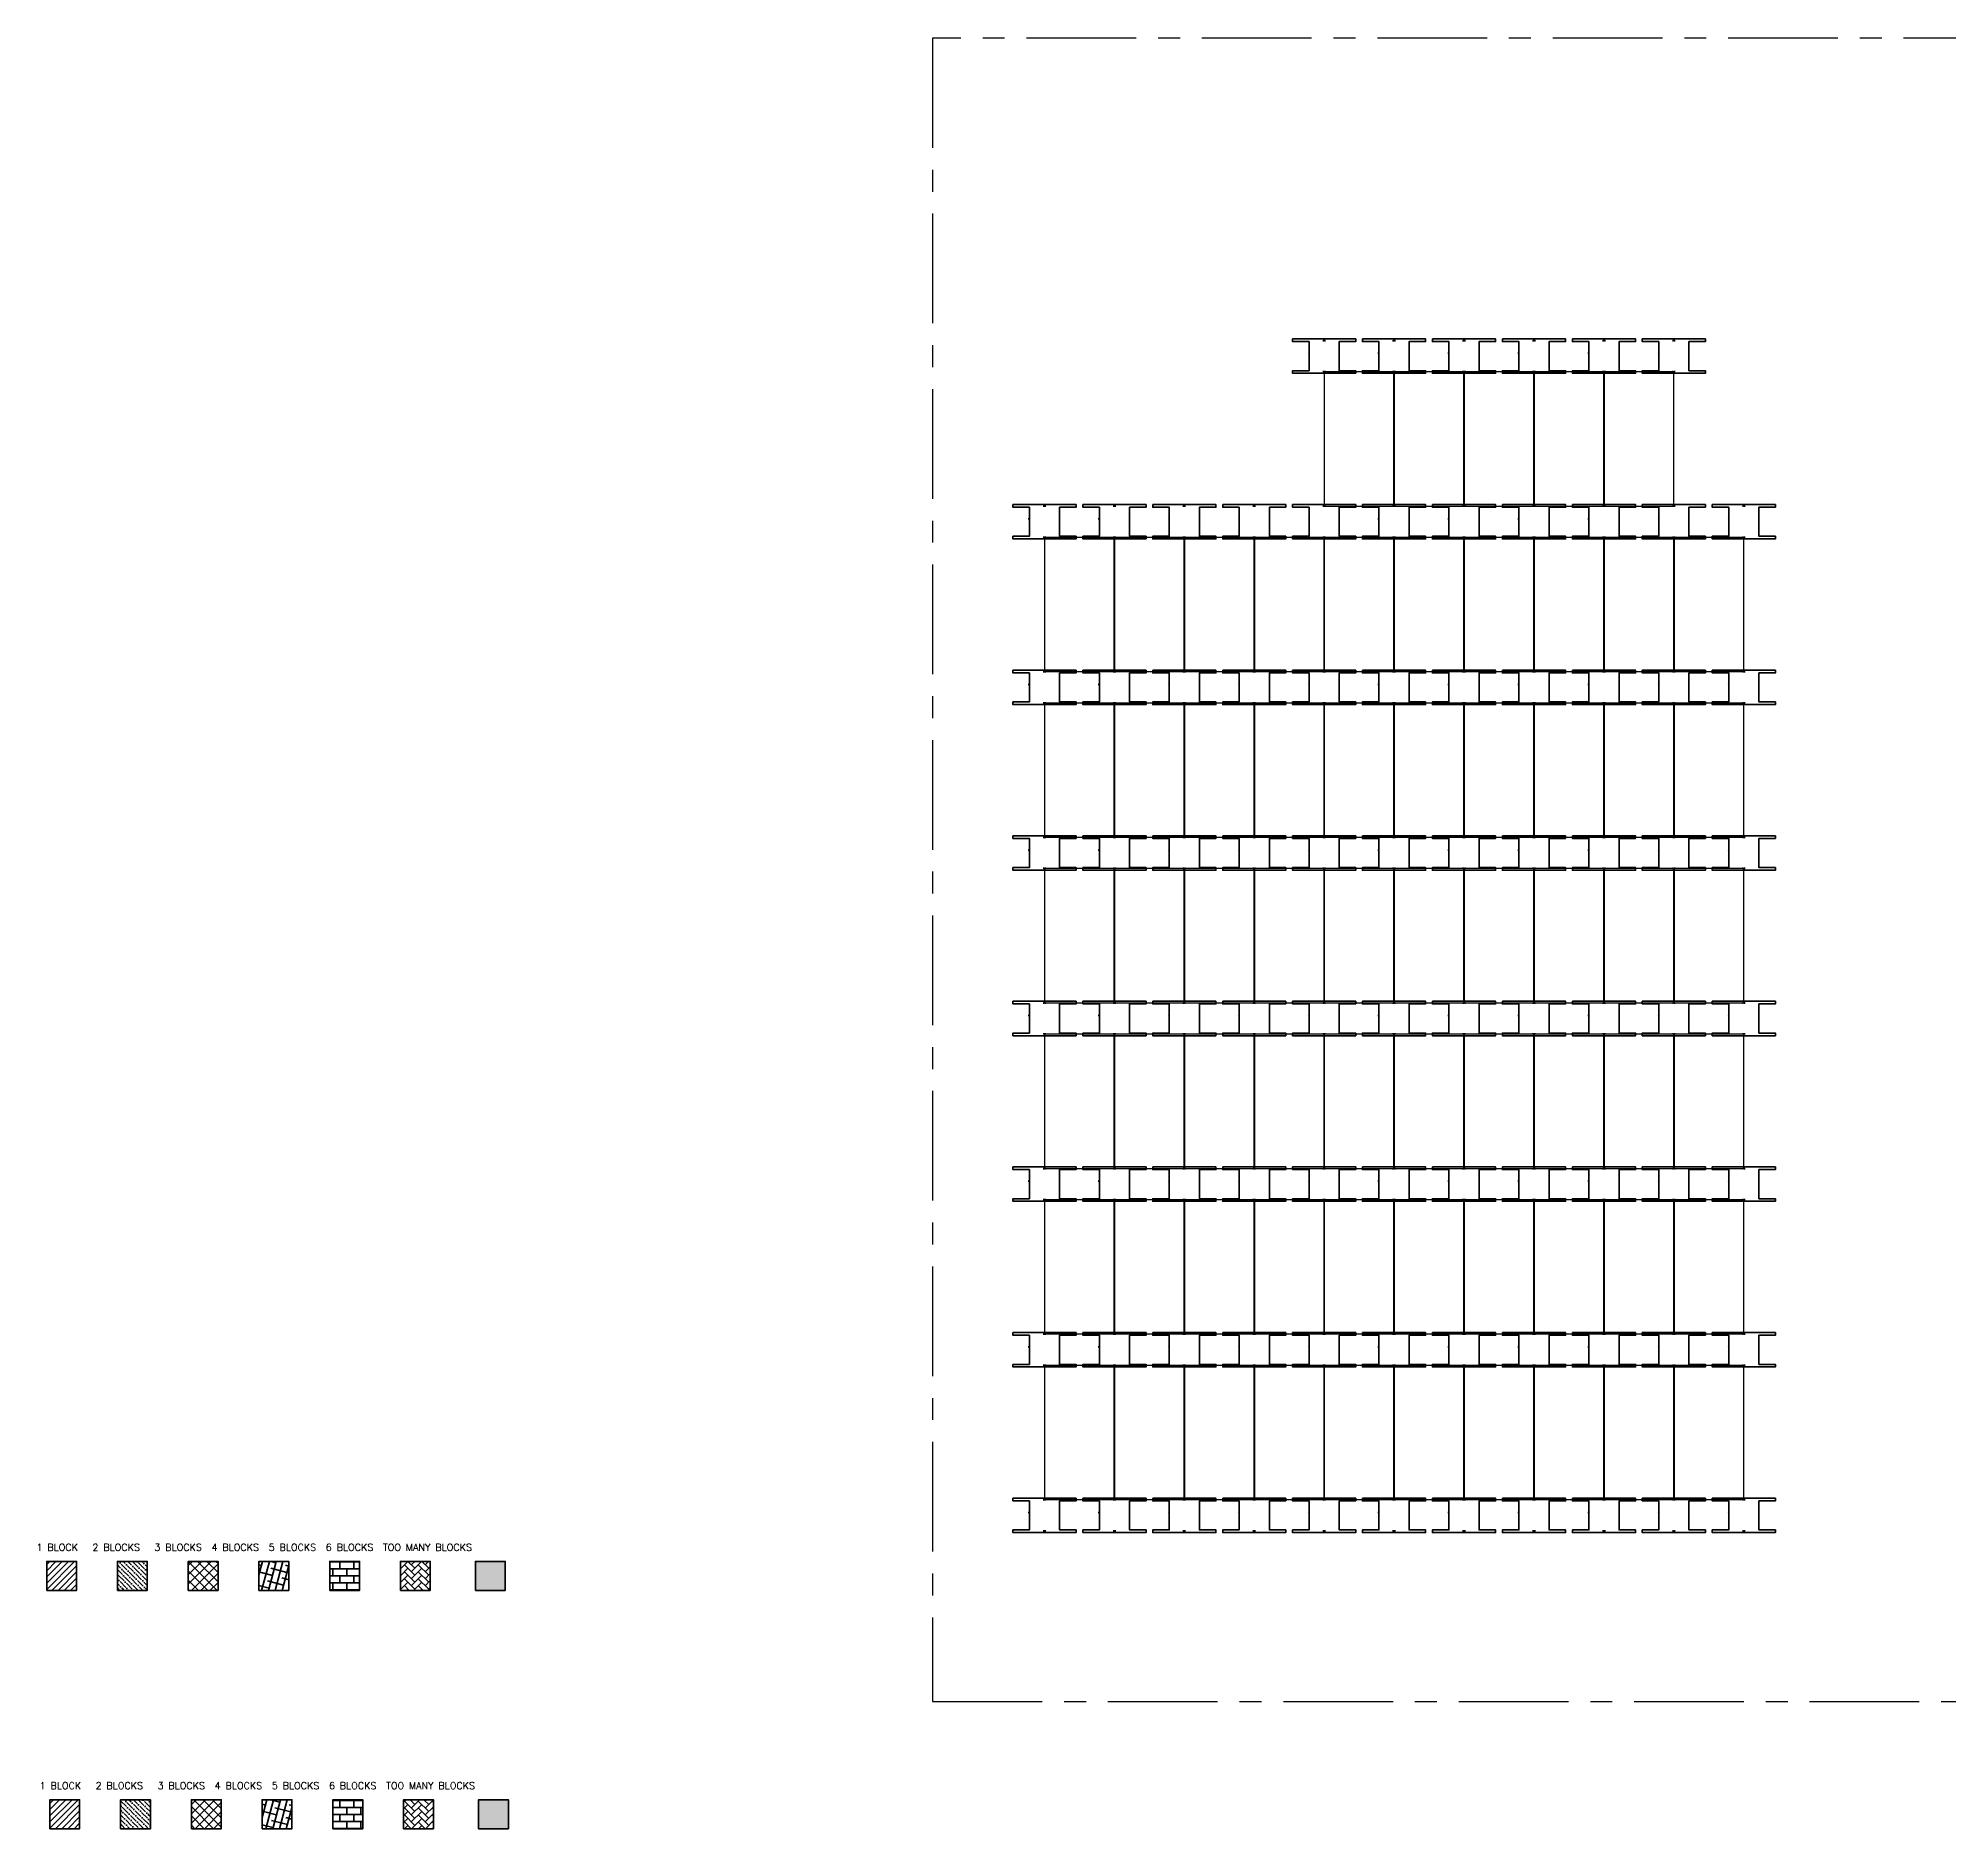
# Model space of a CAD drawing. Header units: inches. Extents: x 3525 to 7451, y 1113 to 2133.
# Drawn here: x 3525 to 4615, y 1113 to 2133 of the extents above; entities that cross this region are included whole.
import ezdxf

# ---------------------------------------------------------------- set-up
doc = ezdxf.new("R2010")
doc.units = ezdxf.units.IN
doc.header["$LTSCALE"] = 50
doc.header["$MEASUREMENT"] = 0
doc.linetypes.add('CENTER', pattern=[2, 1.25, -0.25, 0.25, -0.25])
for name, color, linetype, plot in [('AREA-ARRAYS', 1, 'CENTER', False), ('EF3 TEXT', 7, 'Continuous', False), ('IFI PERIMETER', 241, 'CENTER', False)]:
    doc.layers.add(name, color=color, linetype=linetype, plot=plot)
for name, color, linetype, lineweight in [('E-PANELS', 140, 'Continuous', 30), ('E2-ECOFEET', 254, 'Continuous', 35), ('E3-ECOFEET', 254, 'Continuous', 35), ('HATCH 1', 5, 'Continuous', 35), ('HATCH 2', 140, 'Continuous', 35), ('HATCH 3', 30, 'Continuous', 35), ('HATCH 4', 200, 'Continuous', 35), ('HATCH 5', 2, 'Continuous', 35), ('HATCH 6', 100, 'Continuous', 35), ('HATCH 7', 20, 'Continuous', 35)]:
    doc.layers.add(name, color=color, linetype=linetype, lineweight=lineweight)
doc.layers.get('AREA-ARRAYS').off()
doc.layers.get('E2-ECOFEET').off()
doc.styles.add('mytext', font='romans.shx')

# ---------------------------------------------------------------- blocks, each defined once
blk = doc.blocks.new('EF3')
at = {"layer": 'E3-ECOFEET', "color": 5}
for points in [[(0, 0), (0, -1.5), (9.4, -1.5), (9.4, -18.1), (0, -18.1), (0, -19.6), (36, -19.6), (36, -18.1), (26.6, -18.1), (26.6, -1.5), (36, -1.5), (36, 0), (0, 0)], [(8.8, -8.1), (8.9, -8.1)]]:
    blk.add_lwpolyline(points, dxfattribs=at)
at = {"layer": 'E3-ECOFEET'}
for points in [[(17.2, -1), (17.8, -1), (17.8, -0.5)], [(18.2, -0.5), (18.2, -1), (18.8, -1)], [(17.2, -18.5), (17.8, -18.5), (17.8, -19)], [(18.2, -19), (18.2, -18.5), (18.8, -18.5)]]:
    blk.add_lwpolyline(points, dxfattribs=at)
blk = doc.blocks.new('LG 340W 5DEG')
at = {"layer": 'E-PANELS'}
blk.add_lwpolyline([(39.37, -76.88), (0, -76.88), (0, 0), (39.37, 0)], close=True, dxfattribs=at)
blk = doc.blocks.new('*U9')
at = {"layer": 'HATCH 1'}
h = blk.add_hatch(dxfattribs=at)
h.set_pattern_fill('ANSI31', color=256, scale=20)
h.set_pattern_definition([(45, (-119.168, -90.9187), (-1.767767, 1.767767), [])])
h.paths.add_polyline_path([(-8.5, -8.25), (8.5, -8.25), (8.5, 8.25), (-8.5, 8.25)])
blk.add_lwpolyline([(-8.5, -8.25), (8.5, -8.25), (8.5, 8.25), (-8.5, 8.25)], close=True, dxfattribs=at)
blk = doc.blocks.new('*U10')
at = {"layer": 'HATCH 2'}
h = blk.add_hatch(dxfattribs=at)
h.set_pattern_fill('ANSI36', color=256, scale=15, angle=90)
h.set_pattern_definition([(135, (-119.168, -90.9187), (-3.64602, 0.994369), [4.6875, -0.9375, 0, -0.9375])])
h.paths.add_polyline_path([(-8.5, -8.25), (8.5, -8.25), (8.5, 8.25), (-8.5, 8.25)])
blk.add_lwpolyline([(-8.5, -8.25), (8.5, -8.25), (8.5, 8.25), (-8.5, 8.25)], close=True, dxfattribs=at)
blk = doc.blocks.new('EF3_HATCH_3')
at = {"layer": 'HATCH 3'}
h = blk.add_hatch(dxfattribs=at)
h.set_pattern_fill('ANSI37', color=256, scale=30)
h.set_pattern_definition([(45, (-119.168, -90.9187), (-2.65165, 2.65165), []), (135, (-119.168, -90.9187), (-2.65165, -2.65165), [])])
h.paths.add_polyline_path([(-8.5, -8.25), (8.5, -8.25), (8.5, 8.25), (-8.5, 8.25)])
blk.add_lwpolyline([(-8.5, -8.25), (8.5, -8.25), (8.5, 8.25), (-8.5, 8.25)], close=True, dxfattribs=at)
blk = doc.blocks.new('*U11')
at = {"layer": 'HATCH 4'}
h = blk.add_hatch(dxfattribs=at)
h.set_pattern_fill('ANSI38', color=256, scale=30, angle=30)
h.set_pattern_definition([(75, (-119.168, -90.9187), (-3.62222, 0.97057), []), (165, (-119.168, -90.9187), (-8.215015, -1.68108), [9.375, -5.625])])
h.paths.add_polyline_path([(-8.5, -8.25), (8.5, -8.25), (8.5, 8.25), (-8.5, 8.25)])
blk.add_lwpolyline([(-8.5, -8.25), (8.5, -8.25), (8.5, 8.25), (-8.5, 8.25)], close=True, dxfattribs=at)
blk = doc.blocks.new('EF3_HATCH_5')
at = {"layer": 'HATCH 5'}
h = blk.add_hatch(dxfattribs=at)
h.set_pattern_fill('AR-B816', color=256, scale=0.5)
h.set_pattern_definition([(0, (-119.168, -90.9187), (0, 4), []), (90, (-119.168, -90.9187), (-4, 4), [4, -4])])
h.paths.add_polyline_path([(-8.5, -8.25), (8.5, -8.25), (8.5, 8.25), (-8.5, 8.25)])
blk.add_lwpolyline([(-8.5, -8.25), (8.5, -8.25), (8.5, 8.25), (-8.5, 8.25)], close=True, dxfattribs=at)
blk = doc.blocks.new('EF3_HATCH_6')
at = {"layer": 'HATCH 6'}
h = blk.add_hatch(dxfattribs=at)
h.set_pattern_fill('AR-HBONE', color=256, scale=0.7)
h.set_pattern_definition([(45, (-119.168, -90.9187), (3e-16, 3.9598), [8.4, -2.8]), (135, (-117.188, -88.9388), (3e-16, 3.9598), [8.4, -2.8])])
h.paths.add_polyline_path([(-8.5, -8.25), (8.5, -8.25), (8.5, 8.25), (-8.5, 8.25)])
blk.add_lwpolyline([(-8.5, -8.25), (8.5, -8.25), (8.5, 8.25), (-8.5, 8.25)], close=True, dxfattribs=at)
blk = doc.blocks.new('EF3_HATCH_7')
at = {"layer": 'HATCH 7'}
h = blk.add_hatch(color=256, dxfattribs=at)
h.dxf.hatch_style = 1
h.paths.add_polyline_path([(-8.5, -8.25), (8.5, -8.25), (8.5, 8.25), (-8.5, 8.25)])
blk.add_lwpolyline([(-8.5, -8.25), (8.5, -8.25), (8.5, 8.25), (-8.5, 8.25)], close=True, dxfattribs=at)
blk = doc.blocks.new('EF3 HATCH AND TEXT')
at = {"layer": 'HATCH 1'}
blk.add_blockref('*U9', (17.3, -21.2), dxfattribs=at)
at = {"layer": 'HATCH 2'}
blk.add_blockref('*U10', (57.6, -21.2), dxfattribs=at)
at = {"layer": 'HATCH 3'}
blk.add_blockref('EF3_HATCH_3', (98, -21.2), dxfattribs=at)
at = {"layer": 'HATCH 4'}
blk.add_blockref('*U11', (138.3, -21.2), dxfattribs=at)
at = {"layer": 'HATCH 5'}
blk.add_blockref('EF3_HATCH_5', (178.7, -21.2), dxfattribs=at)
at = {"layer": 'HATCH 6'}
blk.add_blockref('EF3_HATCH_6', (219, -21.2), dxfattribs=at)
at = {"layer": 'HATCH 7'}
blk.add_blockref('EF3_HATCH_7', (261.7, -21.2), dxfattribs=at)
at = {"layer": 'EF3 TEXT', "insert": (3, -2.9), "char_height": 4, "attachment_point": 1, "style": 'mytext'}
blk.add_mtext_dynamic_manual_height_columns('1 BLOCK   2 BLOCKS   3 BLOCKS  4 BLOCKS  5 BLOCKS  6 BLOCKS  TOO MANY BLOCKS', width=339.17, gutter_width=450.2, heights=[0], dxfattribs=at)
blk = doc.blocks.new('hatch and text insert')
at = {"layer": 'EF3 TEXT'}
blk.add_blockref('EF3 HATCH AND TEXT', (1.8, -135.8), dxfattribs=at)
at = {"layer": 'HATCH 1'}
blk.add_blockref('*U9', (17.3, -21.2), dxfattribs=at)
at = {"layer": 'HATCH 2'}
blk.add_blockref('*U10', (57.6, -21.2), dxfattribs=at)
at = {"layer": 'HATCH 3'}
blk.add_blockref('EF3_HATCH_3', (98, -21.2), dxfattribs=at)
at = {"layer": 'HATCH 4'}
blk.add_blockref('*U11', (138.3, -21.2), dxfattribs=at)
at = {"layer": 'HATCH 5'}
blk.add_blockref('EF3_HATCH_5', (178.7, -21.2), dxfattribs=at)
at = {"layer": 'HATCH 6'}
blk.add_blockref('EF3_HATCH_6', (219, -21.2), dxfattribs=at)
at = {"layer": 'HATCH 7'}
blk.add_blockref('EF3_HATCH_7', (261.7, -21.2), dxfattribs=at)
at = {"layer": 'EF3 TEXT', "insert": (3, -2.9), "char_height": 4, "attachment_point": 1, "style": 'mytext'}
blk.add_mtext_dynamic_manual_height_columns('1 BLOCK   2 BLOCKS   3 BLOCKS  4 BLOCKS  5 BLOCKS  6 BLOCKS  TOO MANY BLOCKS', width=339.17, gutter_width=450.2, heights=[0], dxfattribs=at)

msp = doc.modelspace()

# ---------------------------------------------------------------- linework, layer by layer
at = {"layer": 'IFI PERIMETER'}
msp.add_lwpolyline([(7450.9, 2133.4), (4034.8, 2133.4), (4034.8, 1185.4), (7450.9, 1185.4)], close=True, dxfattribs=at)

# ---------------------------------------------------------------- block references
at = {"layer": 'AREA-ARRAYS'}
msp.add_blockref('hatch and text insert', (3521, 1278.2), dxfattribs=at)
at = {"layer": 'E-PANELS'}
for p in [(4258.3, 1943.4), (4298.2, 1943.4), (4338.1, 1943.4), (4377.9, 1943.4), (4417.8, 1943.4), (4098.8, 1849.1), (4138.7, 1849.1), (4178.6, 1849.1), (4218.5, 1849.1), (4258.3, 1849.1), (4298.2, 1849.1), (4338.1, 1849.1), (4377.9, 1849.1), (4417.8, 1849.1), (4457.7, 1849.1), (4098.8, 1754.7), (4138.7, 1754.7), (4178.6, 1754.7), (4218.5, 1754.7), (4258.3, 1754.7), (4298.2, 1754.7), (4338.1, 1754.7), (4377.9, 1754.7), (4417.8, 1754.7), (4457.7, 1754.7), (4098.8, 1660.3), (4138.7, 1660.3), (4178.6, 1660.3), (4218.5, 1660.3), (4258.3, 1660.3), (4298.2, 1660.3), (4338.1, 1660.3), (4377.9, 1660.3), (4417.8, 1660.3), (4457.7, 1660.3), (4098.8, 1565.9), (4138.7, 1565.9), (4178.6, 1565.9), (4218.5, 1565.9), (4258.3, 1565.9), (4298.2, 1565.9), (4338.1, 1565.9), (4377.9, 1565.9), (4417.8, 1565.9), (4457.7, 1565.9), (4098.8, 1471.6), (4138.7, 1471.6), (4178.6, 1471.6), (4218.5, 1471.6), (4258.3, 1471.6), (4298.2, 1471.6), (4338.1, 1471.6), (4377.9, 1471.6), (4417.8, 1471.6), (4457.7, 1471.6), (4098.8, 1377.2), (4138.7, 1377.2), (4178.6, 1377.2), (4218.5, 1377.2), (4258.3, 1377.2), (4298.2, 1377.2), (4338.1, 1377.2), (4377.9, 1377.2), (4417.8, 1377.2), (4457.7, 1377.2)]:
    msp.add_blockref('LG 340W 5DEG', p, dxfattribs=at)
at = {"layer": 'E2-ECOFEET'}
for p in [(4240.1, 1962), (4279.9, 1962), (4319.8, 1962), (4359.7, 1962), (4399.6, 1962), (4439.4, 1962), (4080.6, 1867.6), (4120.5, 1867.6), (4160.3, 1867.6), (4200.2, 1867.6), (4240.1, 1867.6), (4279.9, 1867.6), (4319.8, 1867.6), (4359.7, 1867.6), (4399.6, 1867.6), (4439.4, 1867.6), (4479.3, 1867.6), (4080.6, 1773.2), (4120.5, 1773.2), (4160.3, 1773.2), (4200.2, 1773.2), (4240.1, 1773.2), (4279.9, 1773.2), (4319.8, 1773.2), (4359.7, 1773.2), (4399.6, 1773.2), (4439.4, 1773.2), (4479.3, 1773.2), (4080.6, 1678.8), (4120.5, 1678.8), (4160.3, 1678.8), (4200.2, 1678.8), (4240.1, 1678.8), (4279.9, 1678.8), (4319.8, 1678.8), (4359.7, 1678.8), (4399.6, 1678.8), (4439.4, 1678.8), (4479.3, 1678.8), (4080.6, 1584.5), (4120.5, 1584.5), (4160.3, 1584.5), (4200.2, 1584.5), (4240.1, 1584.5), (4279.9, 1584.5), (4319.8, 1584.5), (4359.7, 1584.5), (4399.6, 1584.5), (4439.4, 1584.5), (4479.3, 1584.5), (4080.6, 1490.1), (4120.5, 1490.1), (4160.3, 1490.1), (4200.2, 1490.1), (4240.1, 1490.1), (4279.9, 1490.1), (4319.8, 1490.1), (4359.7, 1490.1), (4399.6, 1490.1), (4439.4, 1490.1), (4479.3, 1490.1), (4080.6, 1395.7), (4120.5, 1395.7), (4160.3, 1395.7), (4200.2, 1395.7), (4240.1, 1395.7), (4279.9, 1395.7), (4319.8, 1395.7), (4359.7, 1395.7), (4399.6, 1395.7), (4439.4, 1395.7), (4479.3, 1395.7), (4080.6, 1301.3), (4120.5, 1301.3), (4160.3, 1301.3), (4200.2, 1301.3), (4240.1, 1301.3), (4279.9, 1301.3), (4319.8, 1301.3), (4359.7, 1301.3), (4399.6, 1301.3), (4439.4, 1301.3), (4479.3, 1301.3)]:
    msp.add_blockref('EF3', p, dxfattribs=at)

doc.saveas('drawing.dxf')
